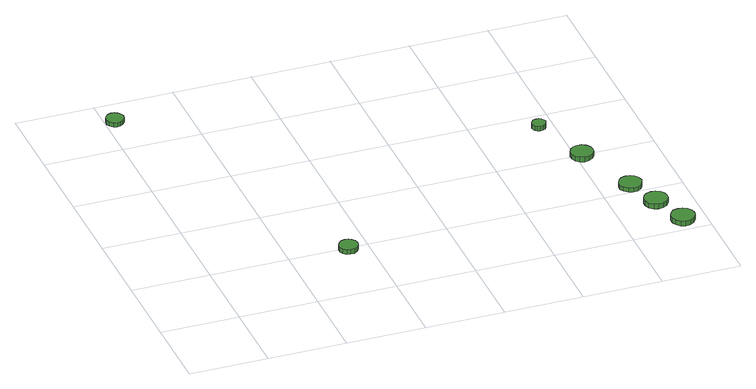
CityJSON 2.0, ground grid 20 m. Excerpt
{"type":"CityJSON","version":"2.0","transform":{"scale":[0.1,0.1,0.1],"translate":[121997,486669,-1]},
"CityObjects":{
"tree1":{"type":"SolitaryVegetationObject","attributes":{"function":"something"},"geometry":[{"type":"MultiSurface","lod":"1","boundaries":[[[0,1,2,3,4,5,6,7,8,9,10,11,12,13,14]],[[15,16,17,18,19,20,21,22,23,24,25,26,27,28,29]],[[0,29,28,1]],[[1,28,27,2]],[[2,27,26,3]],[[3,26,25,4]],[[4,25,24,5]],[[5,24,23,6]],[[6,23,22,7]],[[7,22,21,8]],[[8,21,20,9]],[[9,20,19,10]],[[10,19,18,11]],[[11,18,17,12]],[[12,17,16,13]],[[13,16,15,14]],[[14,15,29,0]]]}]},
"tree2":{"type":"SolitaryVegetationObject","attributes":{"function":"something"},"geometry":[{"type":"MultiSurface","lod":"1","boundaries":[[[30,31,32,33,34,35,36,37,38,39,40,41,42,43,44]],[[45,46,47,48,49,50,51,52,53,54,55,56,57,58,59]],[[30,59,58,31]],[[31,58,57,32]],[[32,57,56,33]],[[33,56,55,34]],[[34,55,54,35]],[[35,54,53,36]],[[36,53,52,37]],[[37,52,51,38]],[[38,51,50,39]],[[39,50,49,40]],[[40,49,48,41]],[[41,48,47,42]],[[42,47,46,43]],[[43,46,45,44]],[[44,45,59,30]]]}]},
"tree3":{"type":"SolitaryVegetationObject","attributes":{"function":"something"},"geometry":[{"type":"MultiSurface","lod":"1","boundaries":[[[60,61,62,63,64,65,66,67,68,69,70,71,72,73,74]],[[75,76,77,78,79,80,81,82,83,84,85,86,87,88,89]],[[60,89,88,61]],[[61,88,87,62]],[[62,87,86,63]],[[63,86,85,64]],[[64,85,84,65]],[[65,84,83,66]],[[66,83,82,67]],[[67,82,81,68]],[[68,81,80,69]],[[69,80,79,70]],[[70,79,78,71]],[[71,78,77,72]],[[72,77,76,73]],[[73,76,75,74]],[[74,75,89,60]]]}]},
"tree4":{"type":"SolitaryVegetationObject","attributes":{"function":"something"},"geometry":[{"type":"MultiSurface","lod":"1","boundaries":[[[90,91,92,93,94,95,96,97,98,99,100,101,102,103,104]],[[105,106,107,108,109,110,111,112,113,114,115,116,117,118,119]],[[90,119,118,91]],[[91,118,117,92]],[[92,117,116,93]],[[93,116,115,94]],[[94,115,114,95]],[[95,114,113,96]],[[96,113,112,97]],[[97,112,111,98]],[[98,111,110,99]],[[99,110,109,100]],[[100,109,108,101]],[[101,108,107,102]],[[102,107,106,103]],[[103,106,105,104]],[[104,105,119,90]]]}]},
"tree5":{"type":"SolitaryVegetationObject","attributes":{"function":"something"},"geometry":[{"type":"MultiSurface","lod":"1","boundaries":[[[120,121,122,123,124,125,126,127,128,129,130,131,132,133,134]],[[135,136,137,138,139,140,141,142,143,144,145,146,147,148,149]],[[120,149,148,121]],[[121,148,147,122]],[[122,147,146,123]],[[123,146,145,124]],[[124,145,144,125]],[[125,144,143,126]],[[126,143,142,127]],[[127,142,141,128]],[[128,141,140,129]],[[129,140,139,130]],[[130,139,138,131]],[[131,138,137,132]],[[132,137,136,133]],[[133,136,135,134]],[[134,135,149,120]]]}]},
"tree6":{"type":"SolitaryVegetationObject","attributes":{"function":"something"},"geometry":[{"type":"MultiSurface","lod":"1","boundaries":[[[150,151,152,153,154,155,156,157,158,159,160,161,162,163,164]],[[165,166,167,168,169,170,171,172,173,174,175,176,177,178,179]],[[150,179,178,151]],[[151,178,177,152]],[[152,177,176,153]],[[153,176,175,154]],[[154,175,174,155]],[[155,174,173,156]],[[156,173,172,157]],[[157,172,171,158]],[[158,171,170,159]],[[159,170,169,160]],[[160,169,168,161]],[[161,168,167,162]],[[162,167,166,163]],[[163,166,165,164]],[[164,165,179,150]]]}]},
"tree7":{"type":"SolitaryVegetationObject","attributes":{"function":"something"},"geometry":[{"type":"MultiSurface","lod":"1","boundaries":[[[180,181,182,183,184,185,186,187,188,189,190,191,192,193,194]],[[195,196,197,198,199,200,201,202,203,204,205,206,207,208,209]],[[180,209,208,181]],[[181,208,207,182]],[[182,207,206,183]],[[183,206,205,184]],[[184,205,204,185]],[[185,204,203,186]],[[186,203,202,187]],[[187,202,201,188]],[[188,201,200,189]],[[189,200,199,190]],[[190,199,198,191]],[[191,198,197,192]],[[192,197,196,193]],[[193,196,195,194]],[[194,195,209,180]]]}]}
},
"vertices":[
[47,923,19],[45,932,19],[39,940,19],[31,945,19],[22,946,19],[13,943,19],[6,936,19],[2,928,19],[2,918,19],[6,910,19],[13,903,19],[22,900,19],[31,901,19],[39,906,19],[45,914,19],[45,914,7],[39,906,7],[31,901,7],[22,900,7],[13,903,7],[6,910,7],[2,918,7],[2,928,7],[6,936,7],[13,943,7],[22,946,7],[31,945,7],[39,940,7],[45,932,7],[47,923,7],
[372,193,22],[370,203,22],[364,211,22],[356,216,22],[346,217,22],[336,214,22],[329,207,22],[325,198,22],[325,188,22],[329,179,22],[336,172,22],[346,169,22],[356,170,22],[364,175,22],[370,183,22],[370,183,9],[364,175,9],[356,170,9],[346,169,9],[336,172,9],[329,179,9],[325,188,9],[325,198,9],[329,207,9],[336,214,9],[346,217,9],[356,216,9],[364,211,9],[370,203,9],[372,193,9],
[978,542,27],[976,549,27],[972,555,27],[966,559,27],[958,559,27],[951,557,27],[946,552,27],[943,545,27],[943,538,27],[946,531,27],[951,526,27],[958,524,27],[966,525,27],[972,529,27],[976,535,27],[976,535,14],[972,529,14],[966,525,14],[958,524,14],[951,526,14],[946,531,14],[943,538,14],[943,545,14],[946,552,14],[951,557,14],[958,559,14],[966,559,14],[972,555,14],[976,549,14],[978,542,14],
[1041,388,26],[1039,399,26],[1032,409,26],[1022,415,26],[1010,416,26],[999,413,26],[990,405,26],[985,394,26],[985,382,26],[990,371,26],[999,363,26],[1010,359,26],[1022,361,26],[1032,367,26],[1039,376,26],[1039,376,13],[1032,367,13],[1022,361,13],[1010,359,13],[999,363,13],[990,371,13],[985,382,13],[985,394,13],[990,405,13],[999,413,13],[1010,416,13],[1022,415,13],[1032,409,13],[1039,399,13],[1041,388,13],
[1102,218,26],[1099,230,26],[1092,240,26],[1082,246,26],[1070,247,26],[1059,243,26],[1050,235,26],[1045,224,26],[1045,212,26],[1050,202,26],[1059,194,26],[1070,190,26],[1082,191,26],[1092,197,26],[1099,207,26],[1099,207,14],[1092,197,14],[1082,191,14],[1070,190,14],[1059,194,14],[1050,202,14],[1045,212,14],[1045,224,14],[1050,235,14],[1059,243,14],[1070,247,14],[1082,246,14],[1092,240,14],[1099,230,14],[1102,218,14],
[1135,129,27],[1133,141,27],[1125,152,27],[1114,158,27],[1102,159,27],[1090,155,27],[1081,147,27],[1076,135,27],[1076,123,27],[1081,111,27],[1090,103,27],[1102,99,27],[1114,100,27],[1125,107,27],[1133,117,27],[1133,117,14],[1125,107,14],[1114,100,14],[1102,99,14],[1090,103,14],[1081,111,14],[1076,123,14],[1076,135,14],[1081,147,14],[1090,155,14],[1102,159,14],[1114,158,14],[1125,152,14],[1133,141,14],[1135,129,14],
[1169,35,27],[1167,48,27],[1159,58,27],[1149,64,27],[1136,65,27],[1124,62,27],[1115,53,27],[1110,42,27],[1110,29,27],[1115,18,27],[1124,9,27],[1136,5,27],[1149,7,27],[1159,13,27],[1167,23,27],[1167,23,14],[1159,13,14],[1149,7,14],[1136,5,14],[1124,9,14],[1115,18,14],[1110,29,14],[1110,42,14],[1115,53,14],[1124,62,14],[1136,65,14],[1149,64,14],[1159,58,14],[1167,48,14],[1169,35,14]
]}
